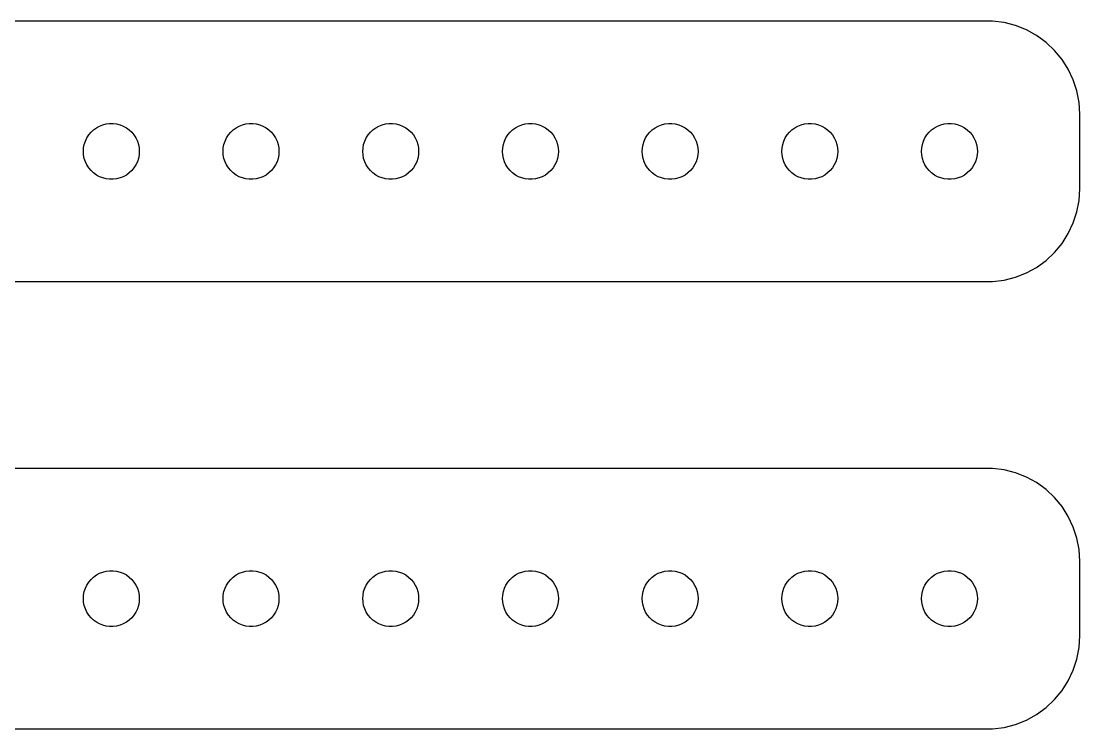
# Model space of a CAD drawing. Header units: metres. Extents: x -224 to 224, y 17 to 55.
# Drawn here: x 167.7 to 224.5, y 17 to 55 of the extents above; entities that cross this region are included whole.
import ezdxf

# ---------------------------------------------------------------- set-up
doc = ezdxf.new("R2010")
doc.units = ezdxf.units.M

msp = doc.modelspace()

# ---------------------------------------------------------------- linework, layer by layer
for p, q in [((219.814, 54.9901), (-219.814, 54.9901)), ((220.437, 54.9114), (219.814, 54.9901)), ((221.045, 54.7553), (220.437, 54.9114)), ((221.629, 54.5241), (221.045, 54.7553)), ((222.179, 54.2216), (221.629, 54.5241)), ((222.687, 53.8526), (222.179, 54.2216)), ((223.145, 53.4227), (222.687, 53.8526)), ((223.545, 52.9389), (223.145, 53.4227)), ((223.882, 52.4088), (223.545, 52.9389)), ((224.149, 51.8406), (223.882, 52.4088)), ((224.343, 51.2434), (224.149, 51.8406)), ((224.461, 50.6267), (224.343, 51.2434)), ((224.5, 50), (224.461, 50.6267)), ((172.036, 49.4266), (172.219, 49.4734)), ((172.219, 49.4734), (172.406, 49.497)), ((172.406, 49.497), (172.594, 49.497)), ((172.594, 49.497), (172.781, 49.4734)), ((172.781, 49.4734), (172.964, 49.4266)), ((179.536, 49.4266), (179.719, 49.4734)), ((179.719, 49.4734), (179.906, 49.497)), ((179.906, 49.497), (180.094, 49.497)), ((180.094, 49.497), (180.281, 49.4734)), ((180.281, 49.4734), (180.464, 49.4266)), ((187.036, 49.4266), (187.219, 49.4734)), ((187.219, 49.4734), (187.406, 49.497)), ((187.406, 49.497), (187.594, 49.497)), ((187.594, 49.497), (187.781, 49.4734)), ((187.781, 49.4734), (187.964, 49.4266)), ((194.536, 49.4266), (194.719, 49.4734)), ((194.719, 49.4734), (194.906, 49.497)), ((194.906, 49.497), (195.094, 49.497)), ((195.094, 49.497), (195.281, 49.4734)), ((195.281, 49.4734), (195.464, 49.4266)), ((202.036, 49.4266), (202.219, 49.4734)), ((202.219, 49.4734), (202.406, 49.497)), ((202.406, 49.497), (202.594, 49.497)), ((202.594, 49.497), (202.781, 49.4734)), ((202.781, 49.4734), (202.964, 49.4266)), ((209.536, 49.4266), (209.719, 49.4734)), ((209.719, 49.4734), (209.906, 49.497)), ((209.906, 49.497), (210.094, 49.497)), ((210.094, 49.497), (210.281, 49.4734)), ((210.281, 49.4734), (210.464, 49.4266)), ((217.036, 49.4266), (217.219, 49.4734)), ((217.219, 49.4734), (217.406, 49.497)), ((217.406, 49.497), (217.594, 49.497)), ((217.594, 49.497), (217.781, 49.4734)), ((217.781, 49.4734), (217.964, 49.4266)), ((224.5, 46), (224.5, 50)), ((171.286, 48.8817), (171.407, 49.0268)), ((171.407, 49.0268), (171.544, 49.1558)), ((171.544, 49.1558), (171.696, 49.2665)), ((171.696, 49.2665), (171.861, 49.3572)), ((171.861, 49.3572), (172.036, 49.4266)), ((172.964, 49.4266), (173.139, 49.3572)), ((173.139, 49.3572), (173.304, 49.2665)), ((173.304, 49.2665), (173.456, 49.1558)), ((173.456, 49.1558), (173.593, 49.0268)), ((173.593, 49.0268), (173.714, 48.8817)), ((178.786, 48.8817), (178.907, 49.0268)), ((178.907, 49.0268), (179.044, 49.1558)), ((179.044, 49.1558), (179.196, 49.2665)), ((179.196, 49.2665), (179.361, 49.3572)), ((179.361, 49.3572), (179.536, 49.4266)), ((180.464, 49.4266), (180.639, 49.3572)), ((180.639, 49.3572), (180.804, 49.2665)), ((180.804, 49.2665), (180.956, 49.1558)), ((180.956, 49.1558), (181.093, 49.0268)), ((181.093, 49.0268), (181.214, 48.8817)), ((186.286, 48.8817), (186.407, 49.0268)), ((186.407, 49.0268), (186.544, 49.1558)), ((186.544, 49.1558), (186.696, 49.2665)), ((186.696, 49.2665), (186.861, 49.3572)), ((186.861, 49.3572), (187.036, 49.4266)), ((187.964, 49.4266), (188.139, 49.3572)), ((188.139, 49.3572), (188.304, 49.2665)), ((188.304, 49.2665), (188.456, 49.1558)), ((188.456, 49.1558), (188.593, 49.0268)), ((188.593, 49.0268), (188.714, 48.8817)), ((193.786, 48.8817), (193.907, 49.0268)), ((193.907, 49.0268), (194.044, 49.1558)), ((194.044, 49.1558), (194.196, 49.2665)), ((194.196, 49.2665), (194.361, 49.3572)), ((194.361, 49.3572), (194.536, 49.4266)), ((195.464, 49.4266), (195.639, 49.3572)), ((195.639, 49.3572), (195.804, 49.2665)), ((195.804, 49.2665), (195.956, 49.1558)), ((195.956, 49.1558), (196.093, 49.0268)), ((196.093, 49.0268), (196.214, 48.8817)), ((201.286, 48.8817), (201.407, 49.0268)), ((201.407, 49.0268), (201.544, 49.1558)), ((201.544, 49.1558), (201.696, 49.2665)), ((201.696, 49.2665), (201.861, 49.3572)), ((201.861, 49.3572), (202.036, 49.4266)), ((202.964, 49.4266), (203.139, 49.3572)), ((203.139, 49.3572), (203.304, 49.2665)), ((203.304, 49.2665), (203.456, 49.1558)), ((203.456, 49.1558), (203.593, 49.0268)), ((203.593, 49.0268), (203.714, 48.8817)), ((208.786, 48.8817), (208.907, 49.0268)), ((208.907, 49.0268), (209.044, 49.1558)), ((209.044, 49.1558), (209.196, 49.2665)), ((209.196, 49.2665), (209.361, 49.3572)), ((209.361, 49.3572), (209.536, 49.4266)), ((210.464, 49.4266), (210.639, 49.3572)), ((210.639, 49.3572), (210.804, 49.2665)), ((210.804, 49.2665), (210.956, 49.1558)), ((210.956, 49.1558), (211.093, 49.0268)), ((211.093, 49.0268), (211.214, 48.8817)), ((216.286, 48.8817), (216.407, 49.0268)), ((216.407, 49.0268), (216.544, 49.1558)), ((216.544, 49.1558), (216.696, 49.2665)), ((216.696, 49.2665), (216.861, 49.3572)), ((216.861, 49.3572), (217.036, 49.4266)), ((217.964, 49.4266), (218.139, 49.3572)), ((218.139, 49.3572), (218.304, 49.2665)), ((218.304, 49.2665), (218.456, 49.1558)), ((218.456, 49.1558), (218.593, 49.0268)), ((218.593, 49.0268), (218.714, 48.8817)), ((171.012, 48.188), (171.047, 48.373)), ((171.047, 48.373), (171.105, 48.5522)), ((171.105, 48.5522), (171.186, 48.7226)), ((171.186, 48.7226), (171.286, 48.8817)), ((173.714, 48.8817), (173.814, 48.7226)), ((173.814, 48.7226), (173.895, 48.5522)), ((173.895, 48.5522), (173.953, 48.373)), ((173.953, 48.373), (173.988, 48.188)), ((178.512, 48.188), (178.547, 48.373)), ((178.547, 48.373), (178.605, 48.5522)), ((178.605, 48.5522), (178.686, 48.7226)), ((178.686, 48.7226), (178.786, 48.8817)), ((181.214, 48.8817), (181.314, 48.7226)), ((181.314, 48.7226), (181.395, 48.5522)), ((181.395, 48.5522), (181.453, 48.373)), ((181.453, 48.373), (181.488, 48.188)), ((186.012, 48.188), (186.047, 48.373)), ((186.047, 48.373), (186.105, 48.5522)), ((186.105, 48.5522), (186.186, 48.7226)), ((186.186, 48.7226), (186.286, 48.8817)), ((188.714, 48.8817), (188.814, 48.7226)), ((188.814, 48.7226), (188.895, 48.5522)), ((188.895, 48.5522), (188.953, 48.373)), ((188.953, 48.373), (188.988, 48.188)), ((193.512, 48.188), (193.547, 48.373)), ((193.547, 48.373), (193.605, 48.5522)), ((193.605, 48.5522), (193.686, 48.7226)), ((193.686, 48.7226), (193.786, 48.8817)), ((196.214, 48.8817), (196.314, 48.7226)), ((196.314, 48.7226), (196.395, 48.5522)), ((196.395, 48.5522), (196.453, 48.373)), ((196.453, 48.373), (196.488, 48.188)), ((201.012, 48.188), (201.047, 48.373)), ((201.047, 48.373), (201.105, 48.5522)), ((201.105, 48.5522), (201.186, 48.7226)), ((201.186, 48.7226), (201.286, 48.8817)), ((203.714, 48.8817), (203.814, 48.7226)), ((203.814, 48.7226), (203.895, 48.5522)), ((203.895, 48.5522), (203.953, 48.373)), ((203.953, 48.373), (203.988, 48.188)), ((208.512, 48.188), (208.547, 48.373)), ((208.547, 48.373), (208.605, 48.5522)), ((208.605, 48.5522), (208.686, 48.7226)), ((208.686, 48.7226), (208.786, 48.8817)), ((211.214, 48.8817), (211.314, 48.7226)), ((211.314, 48.7226), (211.395, 48.5522)), ((211.395, 48.5522), (211.453, 48.373)), ((211.453, 48.373), (211.488, 48.188)), ((216.012, 48.188), (216.047, 48.373)), ((216.047, 48.373), (216.105, 48.5522)), ((216.105, 48.5522), (216.186, 48.7226)), ((216.186, 48.7226), (216.286, 48.8817)), ((218.714, 48.8817), (218.814, 48.7226)), ((218.814, 48.7226), (218.895, 48.5522)), ((218.895, 48.5522), (218.953, 48.373)), ((218.953, 48.373), (218.988, 48.188)), ((171, 48), (171.012, 48.188)), ((171.012, 47.812), (171, 48)), ((171.047, 47.627), (171.012, 47.812)), ((173.988, 47.812), (173.953, 47.627)), ((173.988, 48.188), (174, 48)), ((174, 48), (173.988, 47.812)), ((178.5, 48), (178.512, 48.188)), ((178.512, 47.812), (178.5, 48)), ((178.547, 47.627), (178.512, 47.812)), ((181.488, 47.812), (181.453, 47.627)), ((181.488, 48.188), (181.5, 48)), ((181.5, 48), (181.488, 47.812)), ((186, 48), (186.012, 48.188)), ((186.012, 47.812), (186, 48)), ((186.047, 47.627), (186.012, 47.812)), ((188.988, 47.812), (188.953, 47.627)), ((188.988, 48.188), (189, 48)), ((189, 48), (188.988, 47.812)), ((193.5, 48), (193.512, 48.188)), ((193.512, 47.812), (193.5, 48)), ((193.547, 47.627), (193.512, 47.812)), ((196.488, 47.812), (196.453, 47.627)), ((196.488, 48.188), (196.5, 48)), ((196.5, 48), (196.488, 47.812)), ((201, 48), (201.012, 48.188)), ((201.012, 47.812), (201, 48)), ((201.047, 47.627), (201.012, 47.812)), ((203.988, 47.812), (203.953, 47.627)), ((203.988, 48.188), (204, 48)), ((204, 48), (203.988, 47.812)), ((208.5, 48), (208.512, 48.188)), ((208.512, 47.812), (208.5, 48)), ((208.547, 47.627), (208.512, 47.812)), ((211.488, 47.812), (211.453, 47.627)), ((211.488, 48.188), (211.5, 48)), ((211.5, 48), (211.488, 47.812)), ((216, 48), (216.012, 48.188)), ((216.012, 47.812), (216, 48)), ((216.047, 47.627), (216.012, 47.812)), ((218.988, 47.812), (218.953, 47.627)), ((218.988, 48.188), (219, 48)), ((219, 48), (218.988, 47.812)), ((171.105, 47.4478), (171.047, 47.627)), ((171.186, 47.2774), (171.105, 47.4478)), ((171.286, 47.1183), (171.186, 47.2774)), ((173.814, 47.2774), (173.714, 47.1183)), ((173.895, 47.4478), (173.814, 47.2774)), ((173.953, 47.627), (173.895, 47.4478)), ((178.605, 47.4478), (178.547, 47.627)), ((178.686, 47.2774), (178.605, 47.4478)), ((178.786, 47.1183), (178.686, 47.2774)), ((181.314, 47.2774), (181.214, 47.1183)), ((181.395, 47.4478), (181.314, 47.2774)), ((181.453, 47.627), (181.395, 47.4478)), ((186.105, 47.4478), (186.047, 47.627)), ((186.186, 47.2774), (186.105, 47.4478)), ((186.286, 47.1183), (186.186, 47.2774)), ((188.814, 47.2774), (188.714, 47.1183)), ((188.895, 47.4478), (188.814, 47.2774)), ((188.953, 47.627), (188.895, 47.4478)), ((193.605, 47.4478), (193.547, 47.627)), ((193.686, 47.2774), (193.605, 47.4478)), ((193.786, 47.1183), (193.686, 47.2774)), ((196.314, 47.2774), (196.214, 47.1183)), ((196.395, 47.4478), (196.314, 47.2774)), ((196.453, 47.627), (196.395, 47.4478)), ((201.105, 47.4478), (201.047, 47.627)), ((201.186, 47.2774), (201.105, 47.4478)), ((201.286, 47.1183), (201.186, 47.2774)), ((203.814, 47.2774), (203.714, 47.1183)), ((203.895, 47.4478), (203.814, 47.2774)), ((203.953, 47.627), (203.895, 47.4478)), ((208.605, 47.4478), (208.547, 47.627)), ((208.686, 47.2774), (208.605, 47.4478)), ((208.786, 47.1183), (208.686, 47.2774)), ((211.314, 47.2774), (211.214, 47.1183)), ((211.395, 47.4478), (211.314, 47.2774)), ((211.453, 47.627), (211.395, 47.4478)), ((216.105, 47.4478), (216.047, 47.627)), ((216.186, 47.2774), (216.105, 47.4478)), ((216.286, 47.1183), (216.186, 47.2774)), ((218.814, 47.2774), (218.714, 47.1183)), ((218.895, 47.4478), (218.814, 47.2774)), ((218.953, 47.627), (218.895, 47.4478)), ((171.407, 46.9732), (171.286, 47.1183)), ((171.544, 46.8442), (171.407, 46.9732)), ((171.696, 46.7335), (171.544, 46.8442)), ((171.861, 46.6428), (171.696, 46.7335)), ((172.036, 46.5734), (171.861, 46.6428)), ((173.139, 46.6428), (172.964, 46.5734)), ((173.304, 46.7335), (173.139, 46.6428)), ((173.456, 46.8442), (173.304, 46.7335)), ((173.593, 46.9732), (173.456, 46.8442)), ((173.714, 47.1183), (173.593, 46.9732)), ((178.907, 46.9732), (178.786, 47.1183)), ((179.044, 46.8442), (178.907, 46.9732)), ((179.196, 46.7335), (179.044, 46.8442)), ((179.361, 46.6428), (179.196, 46.7335)), ((179.536, 46.5734), (179.361, 46.6428)), ((180.639, 46.6428), (180.464, 46.5734)), ((180.804, 46.7335), (180.639, 46.6428)), ((180.956, 46.8442), (180.804, 46.7335)), ((181.093, 46.9732), (180.956, 46.8442)), ((181.214, 47.1183), (181.093, 46.9732)), ((186.407, 46.9732), (186.286, 47.1183)), ((186.544, 46.8442), (186.407, 46.9732)), ((186.696, 46.7335), (186.544, 46.8442)), ((186.861, 46.6428), (186.696, 46.7335)), ((187.036, 46.5734), (186.861, 46.6428)), ((188.139, 46.6428), (187.964, 46.5734)), ((188.304, 46.7335), (188.139, 46.6428)), ((188.456, 46.8442), (188.304, 46.7335)), ((188.593, 46.9732), (188.456, 46.8442)), ((188.714, 47.1183), (188.593, 46.9732)), ((193.907, 46.9732), (193.786, 47.1183)), ((194.044, 46.8442), (193.907, 46.9732)), ((194.196, 46.7335), (194.044, 46.8442)), ((194.361, 46.6428), (194.196, 46.7335)), ((194.536, 46.5734), (194.361, 46.6428)), ((195.639, 46.6428), (195.464, 46.5734)), ((195.804, 46.7335), (195.639, 46.6428)), ((195.956, 46.8442), (195.804, 46.7335)), ((196.093, 46.9732), (195.956, 46.8442)), ((196.214, 47.1183), (196.093, 46.9732)), ((201.407, 46.9732), (201.286, 47.1183)), ((201.544, 46.8442), (201.407, 46.9732)), ((201.696, 46.7335), (201.544, 46.8442)), ((201.861, 46.6428), (201.696, 46.7335)), ((202.036, 46.5734), (201.861, 46.6428)), ((203.139, 46.6428), (202.964, 46.5734)), ((203.304, 46.7335), (203.139, 46.6428)), ((203.456, 46.8442), (203.304, 46.7335)), ((203.593, 46.9732), (203.456, 46.8442)), ((203.714, 47.1183), (203.593, 46.9732)), ((208.907, 46.9732), (208.786, 47.1183)), ((209.044, 46.8442), (208.907, 46.9732)), ((209.196, 46.7335), (209.044, 46.8442)), ((209.361, 46.6428), (209.196, 46.7335)), ((209.536, 46.5734), (209.361, 46.6428)), ((210.639, 46.6428), (210.464, 46.5734)), ((210.804, 46.7335), (210.639, 46.6428)), ((210.956, 46.8442), (210.804, 46.7335)), ((211.093, 46.9732), (210.956, 46.8442)), ((211.214, 47.1183), (211.093, 46.9732)), ((216.407, 46.9732), (216.286, 47.1183)), ((216.544, 46.8442), (216.407, 46.9732)), ((216.696, 46.7335), (216.544, 46.8442)), ((216.861, 46.6428), (216.696, 46.7335)), ((217.036, 46.5734), (216.861, 46.6428)), ((218.139, 46.6428), (217.964, 46.5734)), ((218.304, 46.7335), (218.139, 46.6428)), ((218.456, 46.8442), (218.304, 46.7335)), ((218.593, 46.9732), (218.456, 46.8442)), ((218.714, 47.1183), (218.593, 46.9732)), ((172.219, 46.5266), (172.036, 46.5734)), ((172.406, 46.503), (172.219, 46.5266)), ((172.594, 46.503), (172.406, 46.503)), ((172.781, 46.5266), (172.594, 46.503)), ((172.964, 46.5734), (172.781, 46.5266)), ((179.719, 46.5266), (179.536, 46.5734)), ((179.906, 46.503), (179.719, 46.5266)), ((180.094, 46.503), (179.906, 46.503)), ((180.281, 46.5266), (180.094, 46.503)), ((180.464, 46.5734), (180.281, 46.5266)), ((187.219, 46.5266), (187.036, 46.5734)), ((187.406, 46.503), (187.219, 46.5266)), ((187.594, 46.503), (187.406, 46.503)), ((187.781, 46.5266), (187.594, 46.503)), ((187.964, 46.5734), (187.781, 46.5266)), ((194.719, 46.5266), (194.536, 46.5734)), ((194.906, 46.503), (194.719, 46.5266)), ((195.094, 46.503), (194.906, 46.503)), ((195.281, 46.5266), (195.094, 46.503)), ((195.464, 46.5734), (195.281, 46.5266)), ((202.219, 46.5266), (202.036, 46.5734)), ((202.406, 46.503), (202.219, 46.5266)), ((202.594, 46.503), (202.406, 46.503)), ((202.781, 46.5266), (202.594, 46.503)), ((202.964, 46.5734), (202.781, 46.5266)), ((209.719, 46.5266), (209.536, 46.5734)), ((209.906, 46.503), (209.719, 46.5266)), ((210.094, 46.503), (209.906, 46.503)), ((210.281, 46.5266), (210.094, 46.503)), ((210.464, 46.5734), (210.281, 46.5266)), ((217.219, 46.5266), (217.036, 46.5734)), ((217.406, 46.503), (217.219, 46.5266)), ((217.594, 46.503), (217.406, 46.503)), ((217.781, 46.5266), (217.594, 46.503)), ((217.964, 46.5734), (217.781, 46.5266)), ((224.461, 45.3733), (224.5, 46)), ((224.343, 44.7566), (224.461, 45.3733)), ((224.149, 44.1594), (224.343, 44.7566)), ((223.882, 43.5912), (224.149, 44.1594)), ((223.545, 43.0611), (223.882, 43.5912)), ((223.145, 42.5773), (223.545, 43.0611)), ((222.179, 41.7784), (222.687, 42.1474)), ((222.687, 42.1474), (223.145, 42.5773)), ((221.629, 41.4759), (222.179, 41.7784)), ((-219.814, 41.0099), (219.814, 41.0099)), ((219.814, 41.0099), (220.437, 41.0886)), ((220.437, 41.0886), (221.045, 41.2447)), ((221.045, 41.2447), (221.629, 41.4759)), ((219.814, 30.9901), (-219.814, 30.9901)), ((220.437, 30.9114), (219.814, 30.9901)), ((221.045, 30.7553), (220.437, 30.9114)), ((221.629, 30.5241), (221.045, 30.7553)), ((222.179, 30.2216), (221.629, 30.5241)), ((222.687, 29.8526), (222.179, 30.2216)), ((223.145, 29.4227), (222.687, 29.8526)), ((223.545, 28.9389), (223.145, 29.4227)), ((223.882, 28.4088), (223.545, 28.9389)), ((224.149, 27.8406), (223.882, 28.4088)), ((224.343, 27.2434), (224.149, 27.8406)), ((224.461, 26.6267), (224.343, 27.2434)), ((224.5, 26), (224.461, 26.6267)), ((224.5, 22), (224.5, 26)), ((171.286, 24.8817), (171.407, 25.0268)), ((171.407, 25.0268), (171.544, 25.1558)), ((171.544, 25.1558), (171.696, 25.2665)), ((171.696, 25.2665), (171.861, 25.3572)), ((171.861, 25.3572), (172.036, 25.4266)), ((172.036, 25.4266), (172.219, 25.4734)), ((172.219, 25.4734), (172.406, 25.497)), ((172.406, 25.497), (172.594, 25.497)), ((172.594, 25.497), (172.781, 25.4734)), ((172.781, 25.4734), (172.964, 25.4266)), ((172.964, 25.4266), (173.139, 25.3572)), ((173.139, 25.3572), (173.304, 25.2665)), ((173.304, 25.2665), (173.456, 25.1558)), ((173.456, 25.1558), (173.593, 25.0268)), ((173.593, 25.0268), (173.714, 24.8817)), ((178.786, 24.8817), (178.907, 25.0268)), ((178.907, 25.0268), (179.044, 25.1558)), ((179.044, 25.1558), (179.196, 25.2665)), ((179.196, 25.2665), (179.361, 25.3572)), ((179.361, 25.3572), (179.536, 25.4266)), ((179.536, 25.4266), (179.719, 25.4734)), ((179.719, 25.4734), (179.906, 25.497)), ((179.906, 25.497), (180.094, 25.497)), ((180.094, 25.497), (180.281, 25.4734)), ((180.281, 25.4734), (180.464, 25.4266)), ((180.464, 25.4266), (180.639, 25.3572)), ((180.639, 25.3572), (180.804, 25.2665)), ((180.804, 25.2665), (180.956, 25.1558)), ((180.956, 25.1558), (181.093, 25.0268)), ((181.093, 25.0268), (181.214, 24.8817)), ((186.286, 24.8817), (186.407, 25.0268)), ((186.407, 25.0268), (186.544, 25.1558)), ((186.544, 25.1558), (186.696, 25.2665)), ((186.696, 25.2665), (186.861, 25.3572)), ((186.861, 25.3572), (187.036, 25.4266)), ((187.036, 25.4266), (187.219, 25.4734)), ((187.219, 25.4734), (187.406, 25.497)), ((187.406, 25.497), (187.594, 25.497)), ((187.594, 25.497), (187.781, 25.4734)), ((187.781, 25.4734), (187.964, 25.4266)), ((187.964, 25.4266), (188.139, 25.3572)), ((188.139, 25.3572), (188.304, 25.2665)), ((188.304, 25.2665), (188.456, 25.1558)), ((188.456, 25.1558), (188.593, 25.0268)), ((188.593, 25.0268), (188.714, 24.8817)), ((193.786, 24.8817), (193.907, 25.0268)), ((193.907, 25.0268), (194.044, 25.1558)), ((194.044, 25.1558), (194.196, 25.2665)), ((194.196, 25.2665), (194.361, 25.3572)), ((194.361, 25.3572), (194.536, 25.4266)), ((194.536, 25.4266), (194.719, 25.4734)), ((194.719, 25.4734), (194.906, 25.497)), ((194.906, 25.497), (195.094, 25.497)), ((195.094, 25.497), (195.281, 25.4734)), ((195.281, 25.4734), (195.464, 25.4266)), ((195.464, 25.4266), (195.639, 25.3572)), ((195.639, 25.3572), (195.804, 25.2665)), ((195.804, 25.2665), (195.956, 25.1558)), ((195.956, 25.1558), (196.093, 25.0268)), ((196.093, 25.0268), (196.214, 24.8817)), ((201.286, 24.8817), (201.407, 25.0268)), ((201.407, 25.0268), (201.544, 25.1558)), ((201.544, 25.1558), (201.696, 25.2665)), ((201.696, 25.2665), (201.861, 25.3572)), ((201.861, 25.3572), (202.036, 25.4266)), ((202.036, 25.4266), (202.219, 25.4734)), ((202.219, 25.4734), (202.406, 25.497)), ((202.406, 25.497), (202.594, 25.497)), ((202.594, 25.497), (202.781, 25.4734)), ((202.781, 25.4734), (202.964, 25.4266)), ((202.964, 25.4266), (203.139, 25.3572)), ((203.139, 25.3572), (203.304, 25.2665)), ((203.304, 25.2665), (203.456, 25.1558)), ((203.456, 25.1558), (203.593, 25.0268)), ((203.593, 25.0268), (203.714, 24.8817)), ((208.786, 24.8817), (208.907, 25.0268)), ((208.907, 25.0268), (209.044, 25.1558)), ((209.044, 25.1558), (209.196, 25.2665)), ((209.196, 25.2665), (209.361, 25.3572)), ((209.361, 25.3572), (209.536, 25.4266)), ((209.536, 25.4266), (209.719, 25.4734)), ((209.719, 25.4734), (209.906, 25.497)), ((209.906, 25.497), (210.094, 25.497)), ((210.094, 25.497), (210.281, 25.4734)), ((210.281, 25.4734), (210.464, 25.4266)), ((210.464, 25.4266), (210.639, 25.3572)), ((210.639, 25.3572), (210.804, 25.2665)), ((210.804, 25.2665), (210.956, 25.1558)), ((210.956, 25.1558), (211.093, 25.0268)), ((211.093, 25.0268), (211.214, 24.8817)), ((216.286, 24.8817), (216.407, 25.0268)), ((216.407, 25.0268), (216.544, 25.1558)), ((216.544, 25.1558), (216.696, 25.2665)), ((216.696, 25.2665), (216.861, 25.3572)), ((216.861, 25.3572), (217.036, 25.4266)), ((217.036, 25.4266), (217.219, 25.4734)), ((217.219, 25.4734), (217.406, 25.497)), ((217.406, 25.497), (217.594, 25.497)), ((217.594, 25.497), (217.781, 25.4734)), ((217.781, 25.4734), (217.964, 25.4266)), ((217.964, 25.4266), (218.139, 25.3572)), ((218.139, 25.3572), (218.304, 25.2665)), ((218.304, 25.2665), (218.456, 25.1558)), ((218.456, 25.1558), (218.593, 25.0268)), ((218.593, 25.0268), (218.714, 24.8817)), ((171.047, 24.373), (171.105, 24.5522)), ((171.105, 24.5522), (171.186, 24.7226)), ((171.186, 24.7226), (171.286, 24.8817)), ((173.714, 24.8817), (173.814, 24.7226)), ((173.814, 24.7226), (173.895, 24.5522)), ((173.895, 24.5522), (173.953, 24.373)), ((178.547, 24.373), (178.605, 24.5522)), ((178.605, 24.5522), (178.686, 24.7226)), ((178.686, 24.7226), (178.786, 24.8817)), ((181.214, 24.8817), (181.314, 24.7226)), ((181.314, 24.7226), (181.395, 24.5522)), ((181.395, 24.5522), (181.453, 24.373)), ((186.047, 24.373), (186.105, 24.5522)), ((186.105, 24.5522), (186.186, 24.7226)), ((186.186, 24.7226), (186.286, 24.8817)), ((188.714, 24.8817), (188.814, 24.7226)), ((188.814, 24.7226), (188.895, 24.5522)), ((188.895, 24.5522), (188.953, 24.373)), ((193.547, 24.373), (193.605, 24.5522)), ((193.605, 24.5522), (193.686, 24.7226)), ((193.686, 24.7226), (193.786, 24.8817)), ((196.214, 24.8817), (196.314, 24.7226)), ((196.314, 24.7226), (196.395, 24.5522)), ((196.395, 24.5522), (196.453, 24.373)), ((201.047, 24.373), (201.105, 24.5522)), ((201.105, 24.5522), (201.186, 24.7226)), ((201.186, 24.7226), (201.286, 24.8817)), ((203.714, 24.8817), (203.814, 24.7226)), ((203.814, 24.7226), (203.895, 24.5522)), ((203.895, 24.5522), (203.953, 24.373)), ((208.547, 24.373), (208.605, 24.5522)), ((208.605, 24.5522), (208.686, 24.7226)), ((208.686, 24.7226), (208.786, 24.8817)), ((211.214, 24.8817), (211.314, 24.7226)), ((211.314, 24.7226), (211.395, 24.5522)), ((211.395, 24.5522), (211.453, 24.373)), ((216.047, 24.373), (216.105, 24.5522)), ((216.105, 24.5522), (216.186, 24.7226)), ((216.186, 24.7226), (216.286, 24.8817)), ((218.714, 24.8817), (218.814, 24.7226)), ((218.814, 24.7226), (218.895, 24.5522)), ((218.895, 24.5522), (218.953, 24.373)), ((171, 24), (171.012, 24.188)), ((171.012, 23.812), (171, 24)), ((171.012, 24.188), (171.047, 24.373)), ((173.953, 24.373), (173.988, 24.188)), ((173.988, 24.188), (174, 24)), ((174, 24), (173.988, 23.812)), ((178.5, 24), (178.512, 24.188)), ((178.512, 23.812), (178.5, 24)), ((178.512, 24.188), (178.547, 24.373)), ((181.453, 24.373), (181.488, 24.188)), ((181.488, 24.188), (181.5, 24)), ((181.5, 24), (181.488, 23.812)), ((186, 24), (186.012, 24.188)), ((186.012, 23.812), (186, 24)), ((186.012, 24.188), (186.047, 24.373)), ((188.953, 24.373), (188.988, 24.188)), ((188.988, 24.188), (189, 24)), ((189, 24), (188.988, 23.812)), ((193.5, 24), (193.512, 24.188)), ((193.512, 23.812), (193.5, 24)), ((193.512, 24.188), (193.547, 24.373)), ((196.453, 24.373), (196.488, 24.188)), ((196.488, 24.188), (196.5, 24)), ((196.5, 24), (196.488, 23.812)), ((201, 24), (201.012, 24.188)), ((201.012, 23.812), (201, 24)), ((201.012, 24.188), (201.047, 24.373)), ((203.953, 24.373), (203.988, 24.188)), ((203.988, 24.188), (204, 24)), ((204, 24), (203.988, 23.812)), ((208.5, 24), (208.512, 24.188)), ((208.512, 23.812), (208.5, 24)), ((208.512, 24.188), (208.547, 24.373)), ((211.453, 24.373), (211.488, 24.188)), ((211.488, 24.188), (211.5, 24)), ((211.5, 24), (211.488, 23.812)), ((216, 24), (216.012, 24.188)), ((216.012, 23.812), (216, 24)), ((216.012, 24.188), (216.047, 24.373)), ((218.953, 24.373), (218.988, 24.188)), ((218.988, 24.188), (219, 24)), ((219, 24), (218.988, 23.812)), ((171.047, 23.627), (171.012, 23.812)), ((171.105, 23.4478), (171.047, 23.627)), ((171.186, 23.2774), (171.105, 23.4478)), ((173.895, 23.4478), (173.814, 23.2774)), ((173.953, 23.627), (173.895, 23.4478)), ((173.988, 23.812), (173.953, 23.627)), ((178.547, 23.627), (178.512, 23.812)), ((178.605, 23.4478), (178.547, 23.627)), ((178.686, 23.2774), (178.605, 23.4478)), ((181.395, 23.4478), (181.314, 23.2774)), ((181.453, 23.627), (181.395, 23.4478)), ((181.488, 23.812), (181.453, 23.627)), ((186.047, 23.627), (186.012, 23.812)), ((186.105, 23.4478), (186.047, 23.627)), ((186.186, 23.2774), (186.105, 23.4478)), ((188.895, 23.4478), (188.814, 23.2774)), ((188.953, 23.627), (188.895, 23.4478)), ((188.988, 23.812), (188.953, 23.627)), ((193.547, 23.627), (193.512, 23.812)), ((193.605, 23.4478), (193.547, 23.627)), ((193.686, 23.2774), (193.605, 23.4478)), ((196.395, 23.4478), (196.314, 23.2774)), ((196.453, 23.627), (196.395, 23.4478)), ((196.488, 23.812), (196.453, 23.627)), ((201.047, 23.627), (201.012, 23.812)), ((201.105, 23.4478), (201.047, 23.627)), ((201.186, 23.2774), (201.105, 23.4478)), ((203.895, 23.4478), (203.814, 23.2774)), ((203.953, 23.627), (203.895, 23.4478)), ((203.988, 23.812), (203.953, 23.627)), ((208.547, 23.627), (208.512, 23.812)), ((208.605, 23.4478), (208.547, 23.627)), ((208.686, 23.2774), (208.605, 23.4478)), ((211.395, 23.4478), (211.314, 23.2774)), ((211.453, 23.627), (211.395, 23.4478)), ((211.488, 23.812), (211.453, 23.627)), ((216.047, 23.627), (216.012, 23.812)), ((216.105, 23.4478), (216.047, 23.627)), ((216.186, 23.2774), (216.105, 23.4478)), ((218.895, 23.4478), (218.814, 23.2774)), ((218.953, 23.627), (218.895, 23.4478)), ((218.988, 23.812), (218.953, 23.627)), ((171.286, 23.1183), (171.186, 23.2774)), ((171.407, 22.9732), (171.286, 23.1183)), ((171.544, 22.8442), (171.407, 22.9732)), ((171.696, 22.7335), (171.544, 22.8442)), ((173.456, 22.8442), (173.304, 22.7335)), ((173.593, 22.9732), (173.456, 22.8442)), ((173.714, 23.1183), (173.593, 22.9732)), ((173.814, 23.2774), (173.714, 23.1183)), ((178.786, 23.1183), (178.686, 23.2774)), ((178.907, 22.9732), (178.786, 23.1183)), ((179.044, 22.8442), (178.907, 22.9732)), ((179.196, 22.7335), (179.044, 22.8442)), ((180.956, 22.8442), (180.804, 22.7335)), ((181.093, 22.9732), (180.956, 22.8442)), ((181.214, 23.1183), (181.093, 22.9732)), ((181.314, 23.2774), (181.214, 23.1183)), ((186.286, 23.1183), (186.186, 23.2774)), ((186.407, 22.9732), (186.286, 23.1183)), ((186.544, 22.8442), (186.407, 22.9732)), ((186.696, 22.7335), (186.544, 22.8442)), ((188.456, 22.8442), (188.304, 22.7335)), ((188.593, 22.9732), (188.456, 22.8442)), ((188.714, 23.1183), (188.593, 22.9732)), ((188.814, 23.2774), (188.714, 23.1183)), ((193.786, 23.1183), (193.686, 23.2774)), ((193.907, 22.9732), (193.786, 23.1183)), ((194.044, 22.8442), (193.907, 22.9732)), ((194.196, 22.7335), (194.044, 22.8442)), ((195.956, 22.8442), (195.804, 22.7335)), ((196.093, 22.9732), (195.956, 22.8442)), ((196.214, 23.1183), (196.093, 22.9732)), ((196.314, 23.2774), (196.214, 23.1183)), ((201.286, 23.1183), (201.186, 23.2774)), ((201.407, 22.9732), (201.286, 23.1183)), ((201.544, 22.8442), (201.407, 22.9732)), ((201.696, 22.7335), (201.544, 22.8442)), ((203.456, 22.8442), (203.304, 22.7335)), ((203.593, 22.9732), (203.456, 22.8442)), ((203.714, 23.1183), (203.593, 22.9732)), ((203.814, 23.2774), (203.714, 23.1183)), ((208.786, 23.1183), (208.686, 23.2774)), ((208.907, 22.9732), (208.786, 23.1183)), ((209.044, 22.8442), (208.907, 22.9732)), ((209.196, 22.7335), (209.044, 22.8442)), ((210.956, 22.8442), (210.804, 22.7335)), ((211.093, 22.9732), (210.956, 22.8442)), ((211.214, 23.1183), (211.093, 22.9732)), ((211.314, 23.2774), (211.214, 23.1183)), ((216.286, 23.1183), (216.186, 23.2774)), ((216.407, 22.9732), (216.286, 23.1183)), ((216.544, 22.8442), (216.407, 22.9732)), ((216.696, 22.7335), (216.544, 22.8442)), ((218.456, 22.8442), (218.304, 22.7335)), ((218.593, 22.9732), (218.456, 22.8442)), ((218.714, 23.1183), (218.593, 22.9732)), ((218.814, 23.2774), (218.714, 23.1183)), ((171.861, 22.6428), (171.696, 22.7335)), ((172.036, 22.5734), (171.861, 22.6428)), ((172.219, 22.5266), (172.036, 22.5734)), ((172.406, 22.503), (172.219, 22.5266)), ((172.594, 22.503), (172.406, 22.503)), ((172.781, 22.5266), (172.594, 22.503)), ((172.964, 22.5734), (172.781, 22.5266)), ((173.139, 22.6428), (172.964, 22.5734)), ((173.304, 22.7335), (173.139, 22.6428)), ((179.361, 22.6428), (179.196, 22.7335)), ((179.536, 22.5734), (179.361, 22.6428)), ((179.719, 22.5266), (179.536, 22.5734)), ((179.906, 22.503), (179.719, 22.5266)), ((180.094, 22.503), (179.906, 22.503)), ((180.281, 22.5266), (180.094, 22.503)), ((180.464, 22.5734), (180.281, 22.5266)), ((180.639, 22.6428), (180.464, 22.5734)), ((180.804, 22.7335), (180.639, 22.6428)), ((186.861, 22.6428), (186.696, 22.7335)), ((187.036, 22.5734), (186.861, 22.6428)), ((187.219, 22.5266), (187.036, 22.5734)), ((187.406, 22.503), (187.219, 22.5266)), ((187.594, 22.503), (187.406, 22.503)), ((187.781, 22.5266), (187.594, 22.503)), ((187.964, 22.5734), (187.781, 22.5266)), ((188.139, 22.6428), (187.964, 22.5734)), ((188.304, 22.7335), (188.139, 22.6428)), ((194.361, 22.6428), (194.196, 22.7335)), ((194.536, 22.5734), (194.361, 22.6428)), ((194.719, 22.5266), (194.536, 22.5734)), ((194.906, 22.503), (194.719, 22.5266)), ((195.094, 22.503), (194.906, 22.503)), ((195.281, 22.5266), (195.094, 22.503)), ((195.464, 22.5734), (195.281, 22.5266)), ((195.639, 22.6428), (195.464, 22.5734)), ((195.804, 22.7335), (195.639, 22.6428)), ((201.861, 22.6428), (201.696, 22.7335)), ((202.036, 22.5734), (201.861, 22.6428)), ((202.219, 22.5266), (202.036, 22.5734)), ((202.406, 22.503), (202.219, 22.5266)), ((202.594, 22.503), (202.406, 22.503)), ((202.781, 22.5266), (202.594, 22.503)), ((202.964, 22.5734), (202.781, 22.5266)), ((203.139, 22.6428), (202.964, 22.5734)), ((203.304, 22.7335), (203.139, 22.6428)), ((209.361, 22.6428), (209.196, 22.7335)), ((209.536, 22.5734), (209.361, 22.6428)), ((209.719, 22.5266), (209.536, 22.5734)), ((209.906, 22.503), (209.719, 22.5266)), ((210.094, 22.503), (209.906, 22.503)), ((210.281, 22.5266), (210.094, 22.503)), ((210.464, 22.5734), (210.281, 22.5266)), ((210.639, 22.6428), (210.464, 22.5734)), ((210.804, 22.7335), (210.639, 22.6428)), ((216.861, 22.6428), (216.696, 22.7335)), ((217.036, 22.5734), (216.861, 22.6428)), ((217.219, 22.5266), (217.036, 22.5734)), ((217.406, 22.503), (217.219, 22.5266)), ((217.594, 22.503), (217.406, 22.503)), ((217.781, 22.5266), (217.594, 22.503)), ((217.964, 22.5734), (217.781, 22.5266)), ((218.139, 22.6428), (217.964, 22.5734)), ((218.304, 22.7335), (218.139, 22.6428)), ((224.461, 21.3733), (224.5, 22)), ((224.343, 20.7566), (224.461, 21.3733)), ((224.149, 20.1594), (224.343, 20.7566)), ((223.882, 19.5912), (224.149, 20.1594)), ((223.545, 19.0611), (223.882, 19.5912)), ((223.145, 18.5773), (223.545, 19.0611)), ((222.687, 18.1474), (223.145, 18.5773)), ((221.629, 17.4759), (222.179, 17.7784)), ((222.179, 17.7784), (222.687, 18.1474)), ((219.814, 17.0099), (220.437, 17.0886)), ((220.437, 17.0886), (221.045, 17.2447)), ((221.045, 17.2447), (221.629, 17.4759)), ((-219.814, 17.0099), (219.814, 17.0099))]:
    msp.add_line(p, q)

doc.saveas('drawing.dxf')
